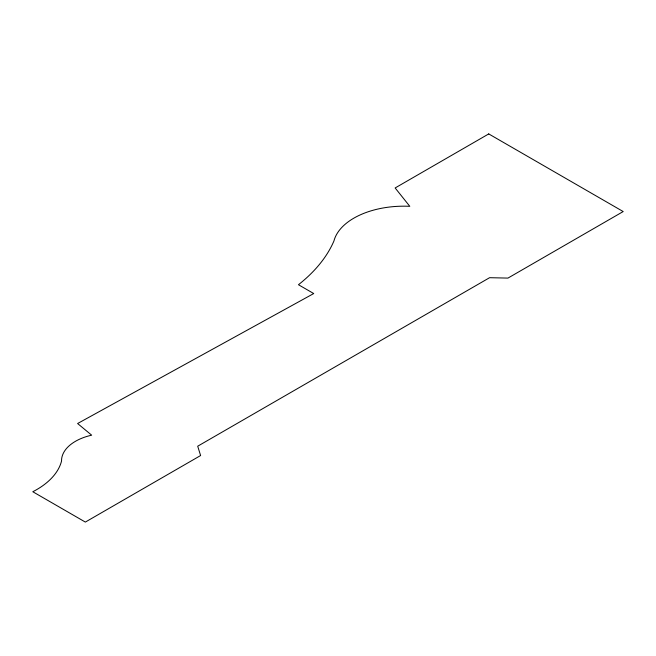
<?xml version="1.0" encoding="UTF-8"?>
<svg xmlns="http://www.w3.org/2000/svg" width="656" height="656" viewBox="0 0 656 656"><rect width="100%" height="100%" fill="white"/><g stroke="black" fill="none" stroke-linecap="round" stroke-linejoin="round"><path stroke-width="0.98" d="M488.736 133.922L395.142 187.96L409.803 206.32A70.725 40.828 0 0 0 333.953 240.932A215.849 124.624 0 0 1 298.455 284.72L313.732 293.544L77.605 423.522L91.66 435.174A47.56 27.462 0 0 0 61.541 461.029A88.289 50.971 0 0 1 32.8 491.738L85.346 522.078L200.605 455.535L197.702 446.211L489.589 277.693L507.949 278.095L623.2 211.552L488.736 133.922"/></g></svg>
